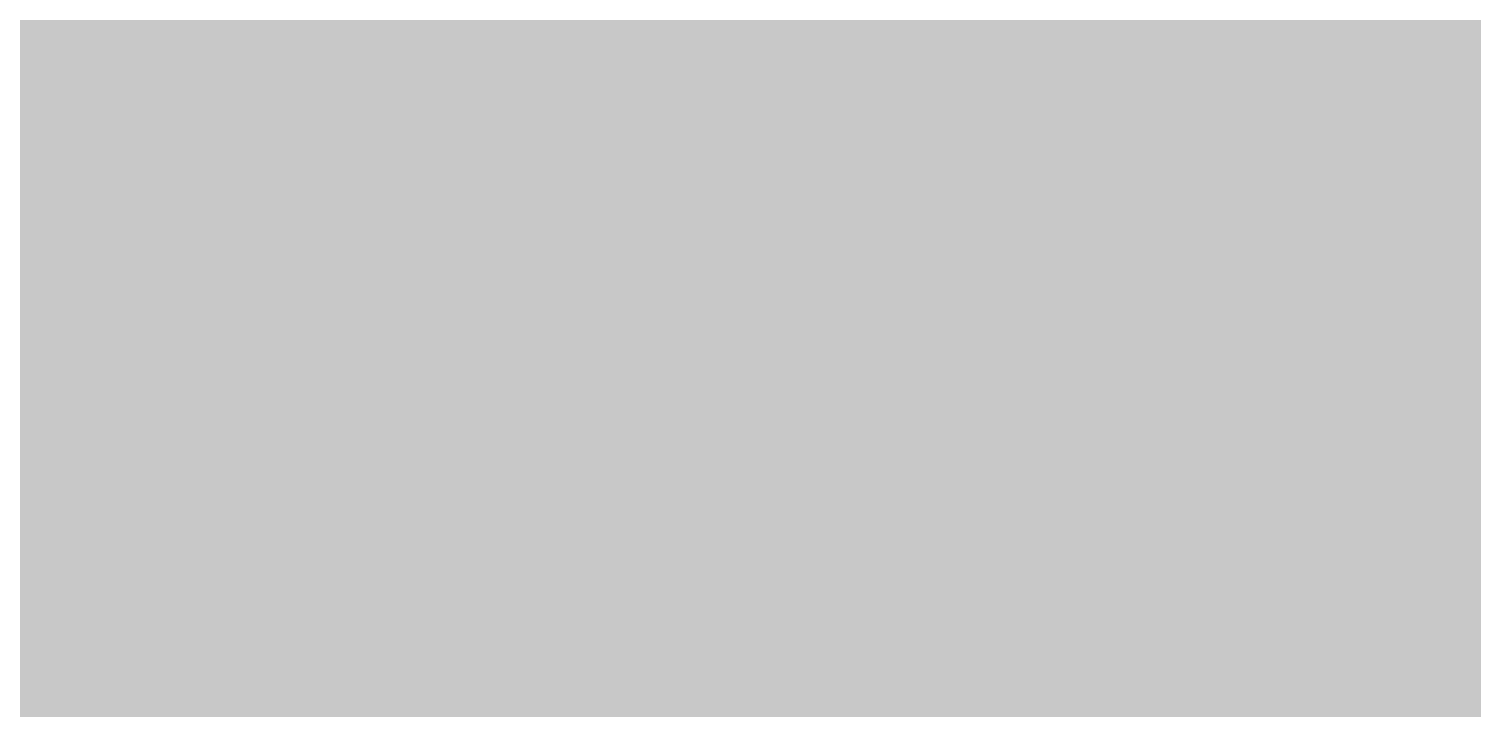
# Model space of a CAD drawing. Header units: millimetres. Extents: x -0.5 to 77.7, y -66.2 to -6.
# Drawn here: x 50.2642 to 50.4851, y -22.504 to -22.4001 of the extents above; entities that cross this region are included whole.
import ezdxf

# ---------------------------------------------------------------- set-up
doc = ezdxf.new("R2010")
doc.units = ezdxf.units.MM
doc.header["$MEASUREMENT"] = 0
for name, color, linetype, true_color in [('Inner1', 7, 'Continuous', 0x999966), ('Inner2', 7, 'Continuous', 0x008000), ('Top-Silkscreen-Layer', 7, 'Continuous', 0xffcc00)]:
    doc.layers.add(name, color=color, linetype=linetype, true_color=true_color)

msp = doc.modelspace()

# ---------------------------------------------------------------- hatches: boundary and pattern name
at = {"layer": 'Inner1'}
msp.add_hatch(color=256, dxfattribs=at).paths.add_polyline_path([(77.23901, -6.45415), (77.23901, -65.68199), (-0.02286, -65.68199), (-0.02286, -6.45415)])
at = {"layer": 'Top-Silkscreen-Layer'}
for points in [[(50.29327, -22.43416), (50.28271, -22.44956), (50.28587, -22.46714), (50.35943, -22.46868), (50.36389, -22.45334), (50.35315, -22.43605), (50.34242, -22.41877), (50.32312, -22.41877), (50.30383, -22.41877)], [(50.39589, -22.43152), (50.42427, -22.49332), (50.44792, -22.42986), (50.44275, -22.41877), (50.42321, -22.41877), (50.40367, -22.41877)]]:
    msp.add_hatch(color=256, dxfattribs=at).paths.add_polyline_path(points)

# ---------------------------------------------------------------- linework, layer by layer
at = {"layer": 'Inner2', "const_width": 0.4}
msp.add_lwpolyline([(36.83007, -22.47904), (51.1811, -22.47904)], dxfattribs=at)
at = {"layer": 'Top-Silkscreen-Layer', "const_width": 0.254}
for points in [[(50.30085, -22.54124), (50.32571, -22.608), (50.3271, -22.53036), (50.3136, -22.52662)], [(50.5058, -22.17219), (50.5131, -22.17793), (50.50761, -22.18366), (50.48865, -22.2002), (50.47517, -22.21674), (50.45624, -22.19683), (50.43895, -22.17571), (50.45765, -22.15861), (50.47469, -22.14273), (50.4866, -22.15746)], [(50.49897, -22.43204), (50.52386, -22.49332), (50.54291, -22.43132)], [(50.3931, -22.30982), (50.3831, -22.34168), (50.3831, -22.36207), (50.39921, -22.37895), (50.46045, -22.35604), (50.46759, -22.3402), (50.45961, -22.32644)], [(50.39589, -22.43152), (50.42427, -22.49332), (50.44792, -22.42986), (50.44275, -22.41877), (50.42321, -22.41877), (50.40367, -22.41877)], [(50.1931, -22.30982), (50.1831, -22.34448), (50.1831, -22.36768), (50.19537, -22.38175), (50.22485, -22.39583), (50.24206, -22.39583), (50.25758, -22.37556), (50.25838, -22.31683), (50.24366, -22.29835), (50.22338, -22.29835)], [(50.2931, -22.30982), (50.2831, -22.34448), (50.2831, -22.36768), (50.29537, -22.38175), (50.32414, -22.39583), (50.34063, -22.39583), (50.35389, -22.37972), (50.36868, -22.33502), (50.35584, -22.31352), (50.34358, -22.29835), (50.32334, -22.29835)], [(50.59714, -22.41692), (50.583, -22.4392), (50.57732, -22.45891), (50.58312, -22.47902), (50.66358, -22.47144), (50.65339, -22.43152), (50.63867, -22.41303), (50.62214, -22.4137)], [(50.19637, -22.42926), (50.19483, -22.48684), (50.25935, -22.46903), (50.26389, -22.45334), (50.25315, -22.43605), (50.24242, -22.41877), (50.22353, -22.41877)], [(50.29327, -22.43416), (50.28271, -22.44956), (50.28587, -22.46714), (50.35943, -22.46868), (50.36389, -22.45334), (50.35315, -22.43605), (50.34242, -22.41877), (50.32312, -22.41877), (50.30383, -22.41877)], [(50.09963, -22.53352), (50.10205, -22.61146), (50.15964, -22.5505)], [(50.20136, -22.54975), (50.18775, -22.56605), (50.19269, -22.58094), (50.25302, -22.57217)], [(50.50136, -22.54975), (50.48775, -22.56605), (50.49269, -22.58094), (50.5311, -22.60306), (50.5456, -22.59864), (50.54712, -22.57519), (50.54863, -22.55173), (50.53726, -22.5426)], [(50.59089, -22.5462), (50.6074, -22.6134), (50.62207, -22.62038), (50.63692, -22.61157), (50.65042, -22.55025), (50.64284, -22.53346), (50.62076, -22.53346), (50.59867, -22.53346)], [(50.40088, -22.55032), (50.38641, -22.56764), (50.39218, -22.58217), (50.45029, -22.5816), (50.45373, -22.56584), (50.44417, -22.55108)], [(50.30398, -22.66141), (50.30118, -22.70282), (50.35025, -22.67441)]]:
    msp.add_lwpolyline(points, close=True, dxfattribs=at)
for points in [[(50.45892, -22.26104), (50.47723, -22.24123), (50.4875, -22.26118), (50.49777, -22.28114), (50.52039, -22.28114), (50.54302, -22.28114), (50.54926, -22.26967), (50.58725, -22.27534), (50.60289, -22.29248), (50.58533, -22.31261), (50.54901, -22.31842), (50.54331, -22.30409), (50.52357, -22.30409), (50.50371, -22.38186), (50.55075, -22.36959), (50.5609, -22.3558), (50.58555, -22.37916), (50.6102, -22.40252), (50.6243, -22.39928)], [(50.09475, -22.49954), (50.15375, -22.49547), (50.1681, -22.4797), (50.1681, -22.45677), (50.15734, -22.42071), (50.14658, -22.40757), (50.16022, -22.385), (50.17386, -22.36241), (50.17075, -22.31748), (50.17233, -22.26461), (50.17702, -22.25668), (50.19502, -22.27242), (50.21302, -22.28817), (50.23042, -22.28443), (50.25172, -22.27375), (50.26554, -22.26049), (50.27548, -22.25418), (50.28879, -22.27053), (50.30212, -22.28688), (50.32311, -22.28688), (50.3441, -22.28688), (50.36188, -22.26649), (50.37966, -22.24609), (50.38381, -22.25358)], [(50.65865, -22.31483), (50.63869, -22.29194), (50.64749, -22.28224)], [(50.6831, -22.36135), (50.76002, -22.35342), (50.68312, -22.32411)]]:
    msp.add_lwpolyline(points, dxfattribs=at)

doc.saveas('drawing.dxf')
